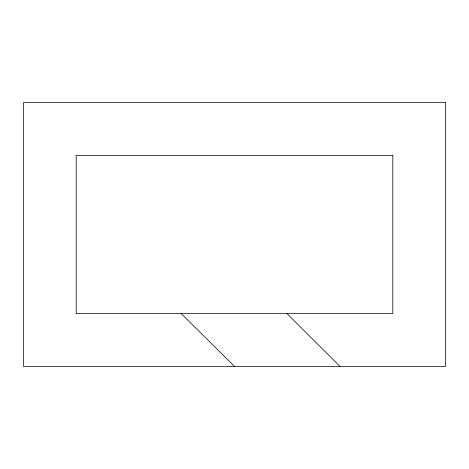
<?xml version="1.0" encoding="UTF-8"?>
<svg xmlns="http://www.w3.org/2000/svg" width="469" height="469" viewBox="0 0 469 469"><rect width="100%" height="100%" fill="white"/><g stroke="black" fill="none" stroke-linecap="round" stroke-linejoin="round"><path stroke-width="0.7" d="M181.239 313.644L234.5 366.406M287.01 313.644L340.025 366.406M445.55 102.594L23.45 102.594L23.45 366.406L445.55 366.406L445.55 102.594M392.788 155.356L76.213 155.356L76.213 313.644L392.788 313.644L392.788 155.356"/></g></svg>
